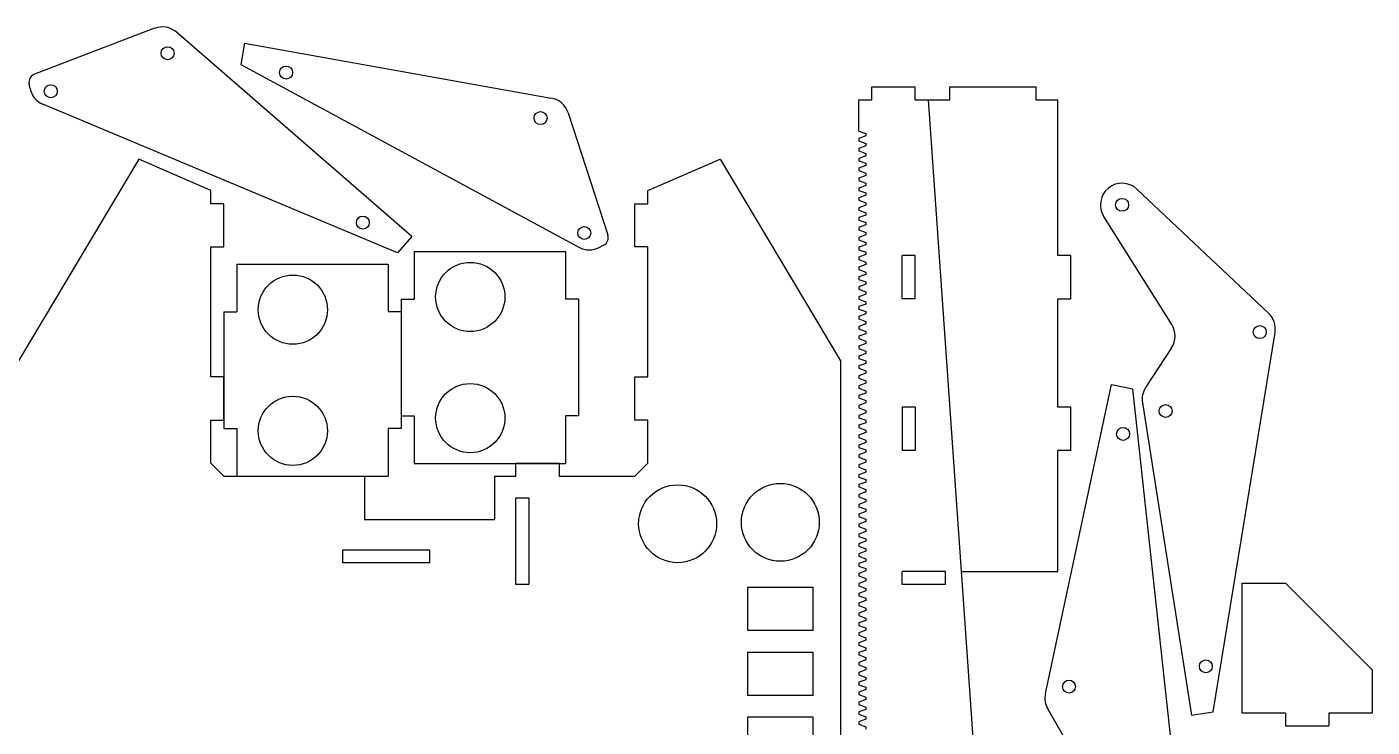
# Model space of a CAD drawing. Header units: millimetres. Extents: x -95 to 11920, y -55 to 1736.
# Drawn here: x 146 to 456.9, y 238 to 399.9 of the extents above; entities that cross this region are included whole.
import ezdxf

# ---------------------------------------------------------------- set-up
doc = ezdxf.new("R2010")
doc.units = ezdxf.units.MM
for name, color, linetype in [('Lower', 3, 'Continuous'), ('OL', 1, 'Continuous'), ('Third Deck', 4, 'Continuous'), ('UpperDeck', 210, 'Continuous')]:
    doc.layers.add(name, color=color, linetype=linetype)
doc.layers.add('Rack', color=7, linetype='Continuous', true_color=0x2eff54)

msp = doc.modelspace()

# ---------------------------------------------------------------- linework, layer by layer
at = {"layer": 'Lower'}
for p, q in [((175.49, 399.54), (147.73, 388.96)), ((234.94, 351.45), (180.54, 398.64)), ((196.3, 396.11), (195.41, 391.19)), ((196.3, 396.14), (267.17, 383.41)), ((195.41, 391.19), (273.57, 348.92)), ((146.7, 385.61), (146.48, 386.7)), ((231.64, 347.66), (149.67, 381.97)), ((271.05, 380.04), (280.23, 351.79)), ((234.92, 351.43), (231.64, 347.66)), ((278.26, 348.88), (279.25, 349.4))]:
    msp.add_line(p, q, dxfattribs=at)
for centre in [(178.5, 393.79), (205.88, 389.32), (151.49, 385), (264.68, 378.78), (223.61, 354.63), (274.79, 352.23)]:
    msp.add_circle(centre, 1.5, dxfattribs=at)
for centre, radius, start, end in [((177.27, 394.86), 5, 49.0582, 110.8616), ((148.45, 387.09), 2, 110.8616, 191.303), ((151.6, 386.59), 5, 191.3013, 247.2831), ((266.29, 378.49), 5, 18.0134, 79.8168), ((278.33, 351.17), 2, 297.5721, 18.0134), ((275.95, 353.32), 5, 241.5919, 297.5738)]:
    msp.add_arc(centre, radius, start, end, dxfattribs=at)
at = {"layer": 'OL'}
for p, q in [((402.52, 362.38), (432.93, 333.72)), ((410.56, 331.08), (394.86, 356.08)), ((235.46, 347.95), (270.46, 347.95)), ((235.46, 347.95), (235.46, 336.95)), ((270.46, 347.95), (270.46, 336.95)), ((194.46, 345.01), (229.46, 345.01)), ((194.46, 345.01), (194.46, 334.01)), ((229.46, 345.01), (229.46, 334.01)), ((232.46, 336.95), (232.47, 309.95)), ((232.46, 336.95), (235.46, 336.95)), ((273.46, 336.95), (270.46, 336.95)), ((273.46, 336.95), (273.47, 309.95)), ((191.46, 334.01), (191.47, 307.01)), ((191.46, 334.01), (194.46, 334.01)), ((232.46, 334.01), (229.46, 334.01)), ((232.46, 334.01), (232.47, 307.01)), ((420.1, 241.58), (434.44, 329.27)), ((410.52, 325.68), (404.52, 316.49)), ((381.36, 245.78), (396.61, 317.25)), ((396.64, 317.25), (401.53, 316.2)), ((401.53, 316.2), (411.1, 227.86)), ((403.77, 312.98), (415.13, 240.8)), ((232.47, 309.95), (235.47, 309.95)), ((235.47, 309.95), (235.48, 298.95)), ((270.47, 309.95), (270.48, 298.95)), ((273.47, 309.95), (270.47, 309.95)), ((191.47, 307.01), (194.47, 307.01)), ((194.47, 307.01), (194.48, 296.01)), ((229.47, 307.01), (229.48, 296.01)), ((232.47, 307.01), (229.47, 307.01)), ((235.48, 298.95), (270.48, 298.95)), ((194.48, 296.01), (229.48, 296.01)), ((387.41, 232.74), (381.92, 242.24)), ((415.16, 240.8), (420.1, 241.58))]:
    msp.add_line(p, q, dxfattribs=at)
for centre, radius in [((399.09, 358.74), 1.5), ((248.44, 337.45), 8), ((207.44, 334.51), 8), ((430.91, 329.33), 1.5), ((248.44, 309.45), 8), ((207.44, 306.51), 8), ((409.14, 311.09), 1.5), ((399.31, 305.8), 1.5), ((418.44, 252.08), 1.5), ((386.82, 247.39), 1.5)]:
    msp.add_circle(centre, radius, dxfattribs=at)
for centre, start, end in [((399.09, 358.74), 46.6955, 212.1312), ((429.5, 330.08), 350.7153, 46.6955), ((406.33, 328.42), 326.8728, 32.1312), ((408.71, 313.76), 146.8728, 188.9478), ((386.25, 244.74), 167.9494, 210.0244)]:
    msp.add_arc(centre, 5, start, end, dxfattribs=at)
at = {"layer": 'Rack'}
for p, q in [((341.24, 386), (351.24, 386)), ((341.24, 383), (341.24, 386)), ((351.24, 383), (351.24, 386)), ((359.24, 386), (379.24, 386)), ((359.24, 383), (359.24, 386)), ((379.24, 383), (379.24, 386)), ((338.24, 375.79), (338.24, 383)), ((338.24, 383), (341.24, 383)), ((351.24, 383), (354.24, 383)), ((354.24, 383), (368.24, 183)), ((354.24, 383), (359.24, 383)), ((379.24, 383), (384.24, 383)), ((384.24, 347), (384.24, 383)), ((338.24, 375.79), (339.88, 375.2)), ((339.88, 374.65), (338.24, 374.05)), ((338.24, 374.05), (338.24, 373.51)), ((338.24, 373.51), (339.88, 372.91)), ((339.88, 375.2), (339.88, 374.65)), ((339.88, 372.36), (338.24, 371.77)), ((338.24, 371.77), (338.24, 371.22)), ((338.24, 371.22), (339.88, 370.63)), ((339.88, 370.08), (338.24, 369.48)), ((339.88, 372.91), (339.88, 372.36)), ((339.88, 370.63), (339.88, 370.08)), ((338.24, 369.48), (338.24, 368.94)), ((338.24, 368.94), (339.88, 368.34)), ((339.88, 367.8), (338.24, 367.2)), ((338.24, 367.2), (338.24, 366.65)), ((339.88, 368.34), (339.88, 367.8)), ((338.24, 366.65), (339.88, 366.06)), ((339.88, 365.51), (338.24, 364.91)), ((338.24, 364.91), (338.24, 364.37)), ((338.24, 364.37), (339.88, 363.77)), ((339.88, 366.06), (339.88, 365.51)), ((339.88, 363.77), (339.88, 363.23)), ((339.88, 363.23), (338.24, 362.63)), ((338.24, 362.63), (338.24, 362.08)), ((338.24, 362.08), (339.88, 361.49)), ((339.88, 360.94), (338.24, 360.35)), ((339.88, 361.49), (339.88, 360.94)), ((338.24, 360.35), (338.24, 359.8)), ((338.24, 359.8), (339.88, 359.2)), ((339.88, 358.66), (338.24, 358.06)), ((338.24, 358.06), (338.24, 357.51)), ((339.88, 359.2), (339.88, 358.66)), ((338.24, 357.51), (339.88, 356.92)), ((339.88, 356.37), (338.24, 355.78)), ((338.24, 355.78), (338.24, 355.23)), ((338.24, 355.23), (339.88, 354.63)), ((339.88, 356.92), (339.88, 356.37)), ((339.88, 354.63), (339.88, 354.09)), ((339.88, 354.09), (338.24, 353.49)), ((338.24, 353.49), (338.24, 352.94)), ((338.24, 352.94), (339.88, 352.35)), ((339.88, 351.8), (338.24, 351.21)), ((339.88, 352.35), (339.88, 351.8)), ((338.24, 351.21), (338.24, 350.66)), ((338.24, 350.66), (339.88, 350.06)), ((339.88, 349.52), (338.24, 348.92)), ((338.24, 348.92), (338.24, 348.37)), ((338.24, 348.37), (339.88, 347.78)), ((339.88, 350.06), (339.88, 349.52)), ((339.88, 347.23), (338.24, 346.64)), ((338.24, 346.64), (338.24, 346.09)), ((338.24, 346.09), (339.88, 345.49)), ((339.88, 347.78), (339.88, 347.23)), ((339.88, 345.49), (339.88, 344.95)), ((351.24, 347), (348.24, 347)), ((348.24, 337), (348.24, 347)), ((351.24, 337), (351.24, 347)), ((387.24, 347), (384.24, 347)), ((387.24, 337), (387.24, 347)), ((339.88, 344.95), (338.24, 344.35)), ((338.24, 344.35), (338.24, 343.8)), ((338.24, 343.8), (339.88, 343.21)), ((339.88, 342.66), (338.24, 342.07)), ((338.24, 342.07), (338.24, 341.52)), ((339.88, 343.21), (339.88, 342.66)), ((338.24, 341.52), (339.88, 340.92)), ((339.88, 340.38), (338.24, 339.78)), ((338.24, 339.78), (338.24, 339.23)), ((338.24, 339.23), (339.88, 338.64)), ((339.88, 340.92), (339.88, 340.38)), ((339.88, 338.09), (338.24, 337.5)), ((338.24, 337.5), (338.24, 336.95)), ((338.24, 336.95), (339.88, 336.35)), ((339.88, 335.81), (338.24, 335.21)), ((339.88, 338.64), (339.88, 338.09)), ((339.88, 336.35), (339.88, 335.81)), ((351.24, 337), (348.24, 337)), ((384.24, 337), (387.24, 337)), ((384.24, 312), (384.24, 337)), ((338.24, 335.21), (338.24, 334.66)), ((338.24, 334.66), (339.88, 334.07)), ((339.88, 333.52), (338.24, 332.93)), ((338.24, 332.93), (338.24, 332.38)), ((339.88, 334.07), (339.88, 333.52)), ((338.24, 332.38), (339.88, 331.78)), ((339.88, 331.24), (338.24, 330.64)), ((338.24, 330.64), (338.24, 330.1)), ((338.24, 330.1), (339.88, 329.5)), ((339.88, 331.78), (339.88, 331.24)), ((339.88, 328.95), (338.24, 328.36)), ((338.24, 328.36), (338.24, 327.81)), ((338.24, 327.81), (339.88, 327.22)), ((339.88, 326.67), (338.24, 326.07)), ((339.88, 329.5), (339.88, 328.95)), ((339.88, 327.22), (339.88, 326.67)), ((338.24, 326.07), (338.24, 325.53)), ((338.24, 325.53), (339.88, 324.93)), ((339.88, 324.38), (338.24, 323.79)), ((338.24, 323.79), (338.24, 323.24)), ((339.88, 324.93), (339.88, 324.38)), ((338.24, 323.24), (339.88, 322.65)), ((339.88, 322.1), (338.24, 321.5)), ((338.24, 321.5), (338.24, 320.96)), ((338.24, 320.96), (339.88, 320.36)), ((339.88, 322.65), (339.88, 322.1)), ((339.88, 320.36), (339.88, 319.81)), ((339.88, 319.81), (338.24, 319.22)), ((338.24, 319.22), (338.24, 318.67)), ((338.24, 318.67), (339.88, 318.08)), ((339.88, 317.53), (338.24, 316.93)), ((339.88, 318.08), (339.88, 317.53)), ((338.24, 316.93), (338.24, 316.39)), ((338.24, 316.39), (339.88, 315.79)), ((339.88, 315.24), (338.24, 314.65)), ((338.24, 314.65), (338.24, 314.1)), ((338.24, 314.1), (339.88, 313.51)), ((339.88, 315.79), (339.88, 315.24)), ((339.88, 312.96), (338.24, 312.36)), ((338.24, 312.36), (338.24, 311.82)), ((338.24, 311.82), (339.88, 311.22)), ((339.88, 313.51), (339.88, 312.96)), ((339.88, 311.22), (339.88, 310.68)), ((348.24, 312), (348.24, 302)), ((351.24, 312), (348.24, 312)), ((351.24, 312), (351.24, 302)), ((387.24, 312), (384.24, 312)), ((387.24, 302), (387.24, 312)), ((339.88, 310.68), (338.24, 310.08)), ((338.24, 310.08), (338.24, 309.53)), ((338.24, 309.53), (339.88, 308.94)), ((339.88, 308.39), (338.24, 307.79)), ((338.24, 307.79), (338.24, 307.25)), ((339.88, 308.94), (339.88, 308.39)), ((338.24, 307.25), (339.88, 306.65)), ((339.88, 306.11), (338.24, 305.51)), ((338.24, 305.51), (338.24, 304.96)), ((338.24, 304.96), (339.88, 304.37)), ((339.88, 306.65), (339.88, 306.11)), ((339.88, 303.82), (338.24, 303.23)), ((338.24, 303.23), (338.24, 302.68)), ((338.24, 302.68), (339.88, 302.08)), ((339.88, 304.37), (339.88, 303.82)), ((339.88, 302.08), (339.88, 301.54)), ((351.24, 302), (348.24, 302)), ((387.24, 302), (384.24, 302)), ((384.24, 299), (384.24, 302)), ((339.88, 301.54), (338.24, 300.94)), ((338.24, 300.94), (338.24, 300.39)), ((338.24, 300.39), (339.88, 299.8)), ((339.88, 299.25), (338.24, 298.66)), ((338.24, 298.66), (338.24, 298.11)), ((339.88, 299.8), (339.88, 299.25)), ((384.24, 274), (384.24, 299)), ((338.24, 298.11), (339.88, 297.51)), ((339.88, 296.97), (338.24, 296.37)), ((338.24, 296.37), (338.24, 295.82)), ((338.24, 295.82), (339.88, 295.23)), ((339.88, 297.51), (339.88, 296.97)), ((339.88, 294.68), (338.24, 294.09)), ((338.24, 294.09), (338.24, 293.54)), ((338.24, 293.54), (339.88, 292.94)), ((339.88, 292.4), (338.24, 291.8)), ((339.88, 295.23), (339.88, 294.68)), ((339.88, 292.94), (339.88, 292.4)), ((338.24, 291.8), (338.24, 291.25)), ((338.24, 291.25), (339.88, 290.66)), ((339.88, 290.11), (338.24, 289.52)), ((338.24, 289.52), (338.24, 288.97)), ((339.88, 290.66), (339.88, 290.11)), ((338.24, 288.97), (339.88, 288.37)), ((339.88, 287.83), (338.24, 287.23)), ((338.24, 287.23), (338.24, 286.68)), ((338.24, 286.68), (339.88, 286.09)), ((339.88, 288.37), (339.88, 287.83)), ((339.88, 286.09), (339.88, 285.54)), ((339.88, 285.54), (338.24, 284.95)), ((338.24, 284.95), (338.24, 284.4)), ((338.24, 284.4), (339.88, 283.8)), ((339.88, 283.26), (338.24, 282.66)), ((339.88, 283.8), (339.88, 283.26)), ((338.24, 282.66), (338.24, 282.11)), ((338.24, 282.11), (339.88, 281.52)), ((339.88, 280.97), (338.24, 280.38)), ((338.24, 280.38), (338.24, 279.83)), ((338.24, 279.83), (339.88, 279.23)), ((339.88, 281.52), (339.88, 280.97)), ((339.88, 278.69), (338.24, 278.09)), ((338.24, 278.09), (338.24, 277.55)), ((338.24, 277.55), (339.88, 276.95)), ((339.88, 279.23), (339.88, 278.69)), ((339.88, 276.95), (339.88, 276.4)), ((339.88, 276.4), (338.24, 275.81)), ((338.24, 275.81), (338.24, 275.26)), ((338.24, 275.26), (339.88, 274.66)), ((339.88, 274.12), (338.24, 273.52)), ((339.88, 274.66), (339.88, 274.12)), ((358.24, 274), (348.24, 274)), ((348.24, 271), (348.24, 274)), ((358.24, 271), (358.24, 274)), ((361.87, 274), (384.24, 274)), ((338.24, 273.52), (338.24, 272.98)), ((338.24, 272.98), (339.88, 272.38)), ((339.88, 271.83), (338.24, 271.24)), ((338.24, 271.24), (338.24, 270.69)), ((338.24, 270.69), (339.88, 270.1)), ((339.88, 272.38), (339.88, 271.83)), ((358.24, 271), (348.24, 271)), ((339.88, 269.55), (338.24, 268.95)), ((338.24, 268.95), (338.24, 268.41)), ((338.24, 268.41), (339.88, 267.81)), ((339.88, 270.1), (339.88, 269.55)), ((339.88, 267.81), (339.88, 267.26)), ((339.88, 267.26), (338.24, 266.67)), ((338.24, 266.67), (338.24, 266.12)), ((338.24, 266.12), (339.88, 265.53)), ((339.88, 264.98), (338.24, 264.38)), ((338.24, 264.38), (338.24, 263.84)), ((339.88, 265.53), (339.88, 264.98)), ((338.24, 263.84), (339.88, 263.24)), ((339.88, 262.69), (338.24, 262.1)), ((338.24, 262.1), (338.24, 261.55)), ((338.24, 261.55), (339.88, 260.96)), ((339.88, 263.24), (339.88, 262.69)), ((339.88, 260.41), (338.24, 259.81)), ((338.24, 259.81), (338.24, 259.27)), ((338.24, 259.27), (339.88, 258.67)), ((339.88, 258.13), (338.24, 257.53)), ((339.88, 260.96), (339.88, 260.41)), ((339.88, 258.67), (339.88, 258.13)), ((338.24, 257.53), (338.24, 256.98)), ((338.24, 256.98), (339.88, 256.39)), ((339.88, 255.84), (338.24, 255.24)), ((338.24, 255.24), (338.24, 254.7)), ((339.88, 256.39), (339.88, 255.84)), ((338.24, 254.7), (339.88, 254.1)), ((339.88, 253.56), (338.24, 252.96)), ((338.24, 252.96), (338.24, 252.41)), ((338.24, 252.41), (339.88, 251.82)), ((339.88, 254.1), (339.88, 253.56)), ((339.88, 251.27), (338.24, 250.68)), ((338.24, 250.68), (338.24, 250.13)), ((338.24, 250.13), (339.88, 249.53)), ((339.88, 248.99), (338.24, 248.39)), ((339.88, 251.82), (339.88, 251.27)), ((339.88, 249.53), (339.88, 248.99)), ((338.24, 248.39), (338.24, 247.84)), ((338.24, 247.84), (339.88, 247.25)), ((339.88, 246.7), (338.24, 246.11)), ((338.24, 246.11), (338.24, 245.56)), ((339.88, 247.25), (339.88, 246.7)), ((338.24, 245.56), (339.88, 244.96)), ((339.88, 244.42), (338.24, 243.82)), ((338.24, 243.82), (338.24, 243.27)), ((338.24, 243.27), (339.88, 242.68)), ((339.88, 244.96), (339.88, 244.42)), ((339.88, 242.68), (339.88, 242.13)), ((339.88, 242.13), (338.24, 241.54)), ((338.24, 241.54), (338.24, 240.99)), ((338.24, 240.99), (339.88, 240.39)), ((339.88, 239.85), (338.24, 239.25)), ((339.88, 240.39), (339.88, 239.85)), ((338.24, 239.25), (338.24, 238.7)), ((338.24, 238.7), (339.88, 238.11)), ((339.88, 238.11), (339.88, 237.56))]:
    msp.add_line(p, q, dxfattribs=at)
at = {"layer": 'Third Deck'}
for p, q in [((171.81, 369.27), (144.01, 322.71)), ((188.51, 362.02), (171.81, 369.27)), ((289.51, 362.02), (306.2, 369.27)), ((306.2, 369.27), (334.01, 322.71)), ((188.51, 359.01), (188.51, 362.02)), ((289.51, 359.01), (289.51, 362.02)), ((191.51, 359.01), (188.51, 359.01)), ((191.51, 349.01), (191.51, 359.01)), ((286.51, 349.01), (286.51, 359.01)), ((286.51, 359.01), (289.51, 359.01)), ((188.51, 319.01), (188.51, 349.01)), ((188.51, 349.01), (191.51, 349.01)), ((289.51, 349.01), (286.51, 349.01)), ((289.51, 319.01), (289.51, 349.01)), ((334.01, 322.71), (334.01, 199.51)), ((191.51, 319.01), (188.51, 319.01)), ((191.51, 309.01), (191.51, 319.01)), ((286.51, 309.01), (286.51, 319.01)), ((286.51, 319.01), (289.51, 319.01)), ((188.51, 299.01), (188.51, 309.01)), ((188.51, 309.01), (191.51, 309.01)), ((289.51, 309.01), (286.51, 309.01)), ((289.51, 299.01), (289.51, 309.01)), ((191.51, 296.01), (188.51, 299.01)), ((259.01, 296.01), (259.01, 299.01)), ((259.01, 299.01), (269.01, 299.01)), ((269.01, 299.01), (269.01, 296.01)), ((286.51, 296.01), (289.51, 299.01)), ((191.51, 296.01), (224, 296.01)), ((224, 296.01), (223.96, 286.01)), ((254.01, 296.01), (259.01, 296.01)), ((254.01, 296.01), (254.01, 286.01)), ((269.01, 296.01), (286.51, 296.01)), ((223.96, 286.01), (254.01, 286.01))]:
    msp.add_line(p, q, dxfattribs=at)
for points in [[(259.01, 291.01), (262.01, 291.01), (262.01, 271.01), (259.01, 271.01)], [(219.01, 279.01), (239.01, 279.01), (239.01, 276.01), (219.01, 276.01)], [(312.61, 270.37), (327.61, 270.37), (327.61, 260.37), (312.61, 260.37)], [(312.61, 255.37), (327.61, 255.37), (327.61, 245.37), (312.61, 245.37)], [(312.61, 240.37), (327.61, 240.37), (327.61, 230.37), (312.61, 230.37)]]:
    msp.add_lwpolyline(points, close=True, dxfattribs=at)
for centre in [(296.36, 285.03), (320.11, 285.37), (320.11, 285.37)]:
    msp.add_circle(centre, 9, dxfattribs=at)
at = {"layer": 'UpperDeck'}
for p, q in [((456.87, 251.29), (436.87, 271.29)), ((436.87, 241.29), (436.87, 238.29)), ((446.87, 241.29), (446.87, 238.29)), ((436.87, 238.29), (446.87, 238.29))]:
    msp.add_line(p, q, dxfattribs=at)
for points in [[(436.87, 241.29), (426.87, 241.29), (426.87, 271.29), (436.87, 271.29)], [(456.87, 251.29), (456.87, 241.29), (446.87, 241.29)]]:
    msp.add_lwpolyline(points, dxfattribs=at)

doc.saveas('drawing.dxf')
